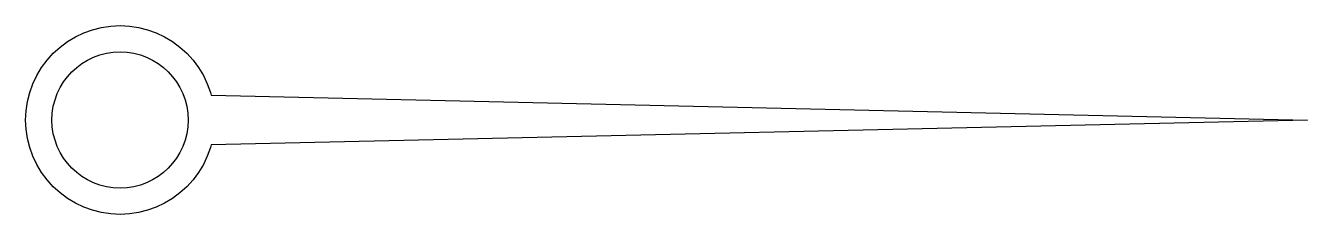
# Model space of a CAD drawing. Header units: millimetres. Extents: x -14 to 176, y -14 to 14.
import ezdxf

# ---------------------------------------------------------------- set-up
doc = ezdxf.new("R2010")
doc.units = ezdxf.units.MM
doc.layers.add('CUT_INNER', color=6, linetype='Continuous')
doc.layers.add('CUT_OUTER', color=1, linetype='Continuous')

msp = doc.modelspace()

# ---------------------------------------------------------------- linework, layer by layer
at = {"layer": 'CUT_INNER'}
msp.add_circle((0, 0), 10.1, dxfattribs=at)
at = {"layer": 'CUT_OUTER'}
msp.add_lwpolyline([(13.3972, -4.064), (12.9343, -5.3576), (12.3469, -6.5996), (11.6406, -7.778), (10.8221, -8.8815), (9.8995, -9.8995), (8.8815, -10.8221), (7.778, -11.6406), (6.5996, -12.3469), (5.3576, -12.9343), (4.064, -13.3972), (2.7313, -13.731), (1.3722, -13.9326), (0, -14), (-1.3722, -13.9326), (-2.7313, -13.731), (-4.064, -13.3972), (-5.3576, -12.9343), (-6.5996, -12.3469), (-7.778, -11.6406), (-8.8815, -10.8221), (-9.8995, -9.8995), (-10.8221, -8.8815), (-11.6406, -7.778), (-12.3469, -6.5996), (-12.9343, -5.3576), (-13.3972, -4.064), (-13.731, -2.7313), (-13.9326, -1.3722), (-14, 0), (-13.9326, 1.3722), (-13.731, 2.7313), (-13.3972, 4.064), (-12.9343, 5.3576), (-12.3469, 6.5996), (-11.6406, 7.778), (-10.8221, 8.8815), (-9.8995, 9.8995), (-8.8815, 10.8221), (-7.778, 11.6406), (-6.5996, 12.3469), (-5.3576, 12.9343), (-4.064, 13.3972), (-2.7313, 13.731), (-1.3722, 13.9326), (0, 14), (1.3722, 13.9326), (2.7313, 13.731), (4.064, 13.3972), (5.3576, 12.9343), (6.5996, 12.3469), (7.778, 11.6406), (8.8815, 10.8221), (9.8995, 9.8995), (10.8221, 8.8815), (11.6406, 7.778), (12.3469, 6.5996), (12.9343, 5.3576), (13.3972, 4.064), (13.49, 3.6934), (176, 0), (13.49, -3.6934)], close=True, dxfattribs=at)

doc.saveas('drawing.dxf')
